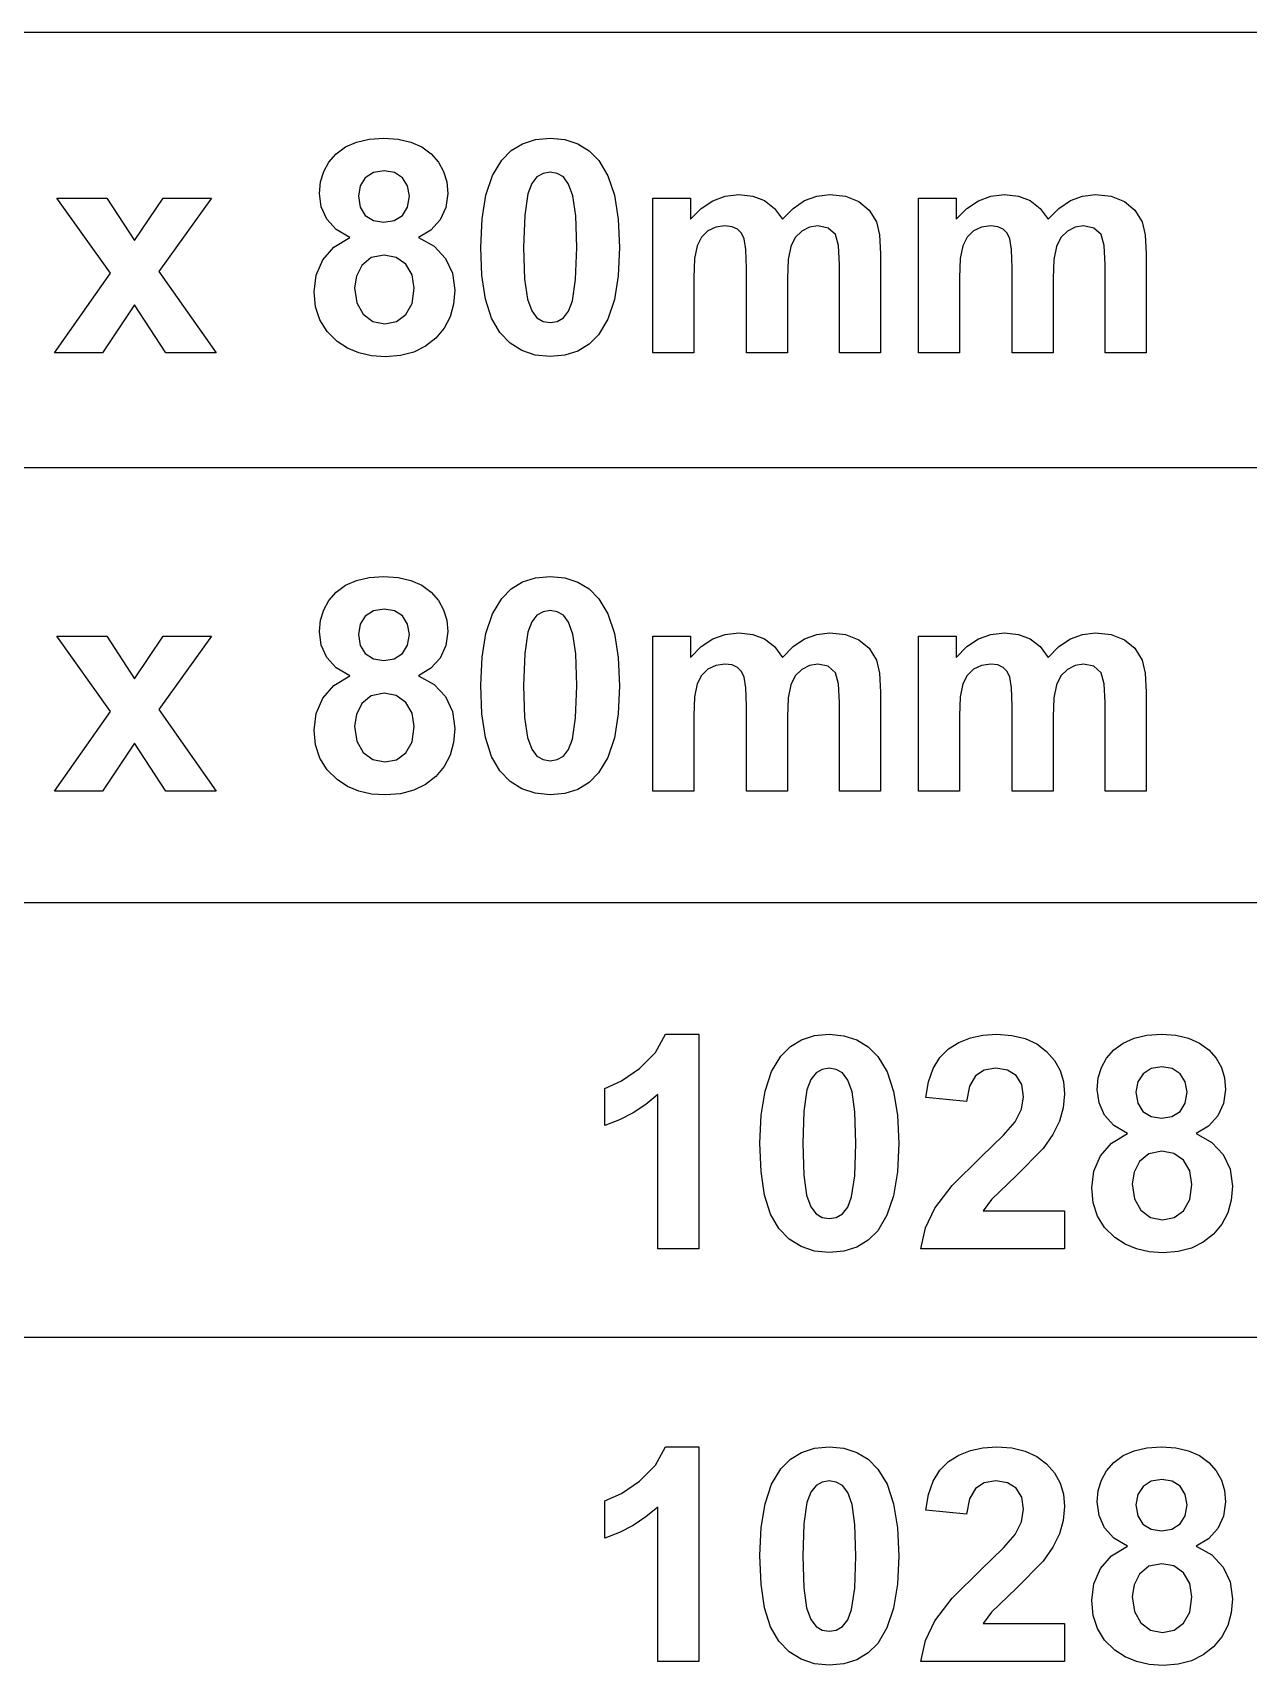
# Model space of a CAD drawing. Header units: metres. Extents: x 298 to 6408, y -126 to 1371.
# Drawn here: x 5000.3 to 5223.9, y 749 to 1049.3 of the extents above; entities that cross this region are included whole.
import ezdxf

# ---------------------------------------------------------------- set-up
doc = ezdxf.new("R2010")
doc.units = ezdxf.units.M

msp = doc.modelspace()

# ---------------------------------------------------------------- linework, layer by layer
at = {"layer": '1028mm x 80mm'}
for p, q in [((5114.87, 861.67), (5116.7, 865.04)), ((5116.7, 865.04), (5122.82, 865.04)), ((5122.82, 865.04), (5122.82, 825.55)), ((5144.13, 864.79), (5146.83, 865.04)), ((5146.83, 865.04), (5149.53, 864.78)), ((5175.08, 864.87), (5177.63, 865.04)), ((5177.63, 865.04), (5180.38, 864.84)), ((5205.22, 864.86), (5207.89, 865.04)), ((5207.89, 865.04), (5210.53, 864.86)), ((5137.92, 861.02), (5139.68, 862.78)), ((5139.68, 862.78), (5141.74, 864.03)), ((5141.74, 864.03), (5144.13, 864.79)), ((5149.53, 864.78), (5151.92, 864.02)), ((5151.92, 864.02), (5154, 862.75)), ((5154, 862.75), (5155.76, 860.96)), ((5167.18, 860.76), (5168.77, 862.33)), ((5168.77, 862.33), (5170.65, 863.52)), ((5170.65, 863.52), (5172.76, 864.36)), ((5172.76, 864.36), (5175.08, 864.87)), ((5180.38, 864.84), (5182.82, 864.25)), ((5182.82, 864.25), (5184.96, 863.27)), ((5184.96, 863.27), (5186.77, 861.9)), ((5186.77, 861.9), (5188.23, 860.24)), ((5197.81, 860.64), (5199.16, 862.17)), ((5199.16, 862.17), (5200.85, 863.42)), ((5200.85, 863.42), (5202.87, 864.32)), ((5202.87, 864.32), (5205.22, 864.86)), ((5210.53, 864.86), (5212.87, 864.32)), ((5212.87, 864.32), (5214.89, 863.42)), ((5214.89, 863.42), (5216.59, 862.17)), ((5216.59, 862.17), (5217.95, 860.64)), ((5111.95, 858.75), (5114.87, 861.67)), ((5136.23, 858.19), (5137.92, 861.02)), ((5155.76, 860.96), (5157.44, 858.15)), ((5165.95, 858.74), (5167.18, 860.76)), ((5188.23, 860.24), (5189.27, 858.38)), ((5196.28, 857), (5196.85, 858.92)), ((5196.85, 858.92), (5197.81, 860.64)), ((5207.97, 859.06), (5206.02, 858.74)), ((5209.86, 858.74), (5207.97, 859.06)), ((5217.95, 860.64), (5218.92, 858.92)), ((5218.92, 858.92), (5219.5, 857)), ((5105.54, 855.09), (5108.62, 856.48)), ((5108.62, 856.48), (5111.95, 858.75)), ((5135.02, 854.58), (5136.23, 858.19)), ((5143.43, 856.7), (5142.72, 854.79)), ((5144.39, 857.92), (5143.43, 856.7)), ((5145.53, 858.57), (5144.39, 857.92)), ((5146.83, 858.79), (5145.53, 858.57)), ((5148.12, 858.57), (5146.83, 858.79)), ((5149.26, 857.92), (5148.12, 858.57)), ((5150.23, 856.62), (5149.26, 857.92)), ((5151.01, 854.46), (5150.23, 856.62)), ((5157.44, 858.15), (5158.64, 854.54)), ((5164.56, 853.4), (5165.08, 856.29)), ((5165.08, 856.29), (5165.95, 858.74)), ((5173.68, 857.37), (5172.58, 855.48)), ((5175.32, 858.43), (5173.68, 857.37)), ((5177.44, 858.79), (5175.32, 858.43)), ((5179.57, 858.45), (5177.44, 858.79)), ((5181.18, 857.43), (5179.57, 858.45)), ((5182.2, 855.79), (5181.18, 857.43)), ((5189.27, 858.38), (5189.89, 856.33)), ((5189.89, 856.33), (5190.1, 854.09)), ((5196.08, 854.9), (5196.28, 857)), ((5203.54, 856.27), (5203.22, 854.36)), ((5204.51, 857.77), (5203.54, 856.27)), ((5206.02, 858.74), (5204.51, 857.77)), ((5211.34, 857.78), (5209.86, 858.74)), ((5212.29, 856.3), (5211.34, 857.78)), ((5212.61, 854.39), (5212.29, 856.3)), ((5219.5, 857), (5219.69, 854.9)), ((5105.54, 848.25), (5105.54, 855.09)), ((5115.28, 853.96), (5113.12, 852.15)), ((5115.28, 825.55), (5115.28, 853.96)), ((5134.3, 850.19), (5135.02, 854.58)), ((5142.72, 854.79), (5142.14, 850.87)), ((5151.54, 850.78), (5151.01, 854.46)), ((5158.64, 854.54), (5159.36, 850.14)), ((5172.07, 852.65), (5164.56, 853.4)), ((5172.58, 855.48), (5172.07, 852.65)), ((5182.15, 851.26), (5182.54, 853.56)), ((5182.54, 853.56), (5182.2, 855.79)), ((5190.1, 854.09), (5189.86, 851.5)), ((5196.42, 852.43), (5196.08, 854.9)), ((5203.22, 854.36), (5203.54, 852.36)), ((5212.29, 852.38), (5212.61, 854.39)), ((5219.69, 854.9), (5219.34, 852.31)), ((5110.78, 850.6), (5108.25, 849.3)), ((5113.12, 852.15), (5110.78, 850.6)), ((5134.06, 845.03), (5134.3, 850.19)), ((5142.14, 850.87), (5141.95, 844.95)), ((5151.71, 844.95), (5151.54, 850.78)), ((5159.36, 850.14), (5159.6, 844.95)), ((5180.98, 848.94), (5182.15, 851.26)), ((5189.86, 851.5), (5189.15, 849.04)), ((5197.41, 850.16), (5196.42, 852.43)), ((5199.14, 848.24), (5197.41, 850.16)), ((5203.54, 852.36), (5204.49, 850.85)), ((5204.49, 850.85), (5205.98, 849.9)), ((5205.98, 849.9), (5207.89, 849.59)), ((5207.89, 849.59), (5209.82, 849.91)), ((5209.82, 849.91), (5211.32, 850.86)), ((5211.32, 850.86), (5212.29, 852.38)), ((5218.27, 850.03), (5216.56, 848.15)), ((5219.34, 852.31), (5218.27, 850.03)), ((5108.25, 849.3), (5105.54, 848.25)), ((5178.84, 846.49), (5180.98, 848.94)), ((5189.15, 849.04), (5187.92, 846.58)), ((5201.66, 846.77), (5199.14, 848.24)), ((5216.56, 848.15), (5214.27, 846.77)), ((5134.28, 839.8), (5134.06, 845.03)), ((5141.95, 844.95), (5142.12, 839.11)), ((5151.52, 839.03), (5151.71, 844.95)), ((5159.6, 844.95), (5159.36, 839.76)), ((5174.73, 842.5), (5178.84, 846.49)), ((5186.13, 844.01), (5181.19, 838.99)), ((5187.92, 846.58), (5186.13, 844.01)), ((5196.67, 842.65), (5198.71, 845.02)), ((5198.71, 845.02), (5201.66, 846.77)), ((5214.27, 846.77), (5217.15, 845.15)), ((5217.15, 845.15), (5219.25, 842.93)), ((5169.44, 837.21), (5174.73, 842.5)), ((5195.49, 839.85), (5196.67, 842.65)), ((5203.88, 841.65), (5202.86, 839.66)), ((5205.58, 843.07), (5203.88, 841.65)), ((5208, 843.55), (5205.58, 843.07)), ((5210.17, 843.13), (5208, 843.55)), ((5211.94, 841.87), (5210.17, 843.13)), ((5213.11, 839.93), (5211.94, 841.87)), ((5219.25, 842.93), (5220.53, 840.22)), ((5134.94, 835.43), (5134.28, 839.8)), ((5142.12, 839.11), (5142.64, 835.44)), ((5150.93, 835.13), (5151.52, 839.03)), ((5159.36, 839.76), (5158.63, 835.35)), ((5181.19, 838.99), (5176.67, 834.64)), ((5195.09, 836.79), (5195.49, 839.85)), ((5202.86, 839.66), (5202.52, 837.51)), ((5213.49, 837.43), (5213.11, 839.93)), ((5220.53, 840.22), (5220.95, 837.11)), ((5136.04, 831.93), (5134.94, 835.43)), ((5142.64, 835.44), (5143.43, 833.28)), ((5150.22, 833.22), (5150.93, 835.13)), ((5158.63, 835.35), (5157.43, 831.74)), ((5166.25, 833.07), (5169.44, 837.21)), ((5195.35, 834.05), (5195.09, 836.79)), ((5202.52, 837.51), (5202.92, 834.74)), ((5213.11, 834.64), (5213.49, 837.43)), ((5220.95, 837.11), (5220.74, 834.52)), ((5137.57, 829.29), (5136.04, 831.93)), ((5143.43, 833.28), (5144.4, 831.99)), ((5144.4, 831.99), (5145.54, 831.34)), ((5148.12, 831.35), (5149.27, 832)), ((5149.27, 832), (5150.22, 833.22)), ((5164.53, 829.42), (5166.25, 833.07)), ((5176.67, 834.64), (5175.13, 832.55)), ((5175.13, 832.55), (5190.1, 832.55)), ((5190.1, 832.55), (5190.1, 825.55)), ((5196.14, 831.61), (5195.35, 834.05)), ((5202.92, 834.74), (5204.12, 832.66)), ((5204.12, 832.66), (5205.91, 831.35)), ((5210.24, 831.33), (5211.97, 832.59)), ((5211.97, 832.59), (5213.11, 834.64)), ((5220.08, 832.18), (5219, 830.09)), ((5220.74, 834.52), (5220.08, 832.18)), ((5139.47, 827.36), (5137.57, 829.29)), ((5145.54, 831.34), (5146.83, 831.13)), ((5146.83, 831.13), (5148.12, 831.35)), ((5155.73, 828.9), (5153.98, 827.14)), ((5157.43, 831.74), (5155.73, 828.9)), ((5163.68, 825.55), (5164.53, 829.42)), ((5197.46, 829.49), (5196.14, 831.61)), ((5199.3, 827.67), (5197.46, 829.49)), ((5205.91, 831.35), (5208.1, 830.91)), ((5208.1, 830.91), (5210.24, 831.33)), ((5219, 830.09), (5217.48, 828.26)), ((5141.64, 825.98), (5139.47, 827.36)), ((5144.1, 825.15), (5141.64, 825.98)), ((5151.91, 825.88), (5149.53, 825.13)), ((5153.98, 827.14), (5151.91, 825.88)), ((5201.2, 826.44), (5199.3, 827.67)), ((5203.32, 825.56), (5201.2, 826.44)), ((5215.6, 826.77), (5213.43, 825.7)), ((5217.48, 828.26), (5215.6, 826.77)), ((5122.82, 825.55), (5115.28, 825.55)), ((5146.83, 824.88), (5144.1, 825.15)), ((5149.53, 825.13), (5146.83, 824.88)), ((5190.1, 825.55), (5163.68, 825.55)), ((5205.67, 825.03), (5203.32, 825.56)), ((5208.24, 824.85), (5205.67, 825.03)), ((5210.98, 825.06), (5208.24, 824.85)), ((5213.43, 825.7), (5210.98, 825.06)), ((5114.87, 785.78), (5116.7, 789.15)), ((5116.7, 789.15), (5122.82, 789.15)), ((5122.82, 789.15), (5122.82, 749.66)), ((5137.92, 785.13), (5139.68, 786.89)), ((5139.68, 786.89), (5141.74, 788.14)), ((5141.74, 788.14), (5144.13, 788.9)), ((5144.13, 788.9), (5146.83, 789.15)), ((5146.83, 789.15), (5149.53, 788.89)), ((5149.53, 788.89), (5151.92, 788.13)), ((5151.92, 788.13), (5154, 786.86)), ((5154, 786.86), (5155.76, 785.07)), ((5168.77, 786.44), (5170.65, 787.63)), ((5170.65, 787.63), (5172.76, 788.47)), ((5172.76, 788.47), (5175.08, 788.98)), ((5175.08, 788.98), (5177.63, 789.15)), ((5177.63, 789.15), (5180.38, 788.95)), ((5180.38, 788.95), (5182.82, 788.36)), ((5182.82, 788.36), (5184.96, 787.38)), ((5184.96, 787.38), (5186.77, 786.01)), ((5199.16, 786.28), (5200.85, 787.53)), ((5200.85, 787.53), (5202.87, 788.43)), ((5202.87, 788.43), (5205.22, 788.97)), ((5205.22, 788.97), (5207.89, 789.15)), ((5207.89, 789.15), (5210.53, 788.97)), ((5210.53, 788.97), (5212.87, 788.43)), ((5212.87, 788.43), (5214.89, 787.53)), ((5214.89, 787.53), (5216.59, 786.28)), ((5111.95, 782.86), (5114.87, 785.78)), ((5136.23, 782.3), (5137.92, 785.13)), ((5155.76, 785.07), (5157.44, 782.26)), ((5165.95, 782.85), (5167.18, 784.87)), ((5167.18, 784.87), (5168.77, 786.44)), ((5186.77, 786.01), (5188.23, 784.35)), ((5188.23, 784.35), (5189.27, 782.49)), ((5196.85, 783.03), (5197.81, 784.75)), ((5197.81, 784.75), (5199.16, 786.28)), ((5216.59, 786.28), (5217.95, 784.75)), ((5217.95, 784.75), (5218.92, 783.03)), ((5108.62, 780.59), (5111.95, 782.86)), ((5135.02, 778.69), (5136.23, 782.3)), ((5143.43, 780.81), (5142.72, 778.9)), ((5144.39, 782.03), (5143.43, 780.81)), ((5145.53, 782.68), (5144.39, 782.03)), ((5146.83, 782.9), (5145.53, 782.68)), ((5148.12, 782.68), (5146.83, 782.9)), ((5149.26, 782.03), (5148.12, 782.68)), ((5150.23, 780.73), (5149.26, 782.03)), ((5157.44, 782.26), (5158.64, 778.65)), ((5165.08, 780.4), (5165.95, 782.85)), ((5173.68, 781.48), (5172.58, 779.59)), ((5175.32, 782.54), (5173.68, 781.48)), ((5177.44, 782.9), (5175.32, 782.54)), ((5179.57, 782.56), (5177.44, 782.9)), ((5181.18, 781.54), (5179.57, 782.56)), ((5182.2, 779.9), (5181.18, 781.54)), ((5189.27, 782.49), (5189.89, 780.44)), ((5196.08, 779.01), (5196.28, 781.11)), ((5196.28, 781.11), (5196.85, 783.03)), ((5204.51, 781.88), (5203.54, 780.38)), ((5206.02, 782.85), (5204.51, 781.88)), ((5207.97, 783.17), (5206.02, 782.85)), ((5209.86, 782.85), (5207.97, 783.17)), ((5211.34, 781.89), (5209.86, 782.85)), ((5212.29, 780.41), (5211.34, 781.89)), ((5218.92, 783.03), (5219.5, 781.11)), ((5219.5, 781.11), (5219.69, 779.01)), ((5105.54, 779.2), (5108.62, 780.59)), ((5105.54, 772.36), (5105.54, 779.2)), ((5115.28, 778.07), (5113.12, 776.26)), ((5115.28, 749.66), (5115.28, 778.07)), ((5134.3, 774.3), (5135.02, 778.69)), ((5142.72, 778.9), (5142.14, 774.98)), ((5151.01, 778.57), (5150.23, 780.73)), ((5151.54, 774.89), (5151.01, 778.57)), ((5158.64, 778.65), (5159.36, 774.25)), ((5164.56, 777.51), (5165.08, 780.4)), ((5172.58, 779.59), (5172.07, 776.76)), ((5182.54, 777.67), (5182.2, 779.9)), ((5190.1, 778.2), (5189.86, 775.61)), ((5189.89, 780.44), (5190.1, 778.2)), ((5196.42, 776.54), (5196.08, 779.01)), ((5203.54, 780.38), (5203.22, 778.47)), ((5203.22, 778.47), (5203.54, 776.47)), ((5212.61, 778.5), (5212.29, 780.41)), ((5212.29, 776.49), (5212.61, 778.5)), ((5219.69, 779.01), (5219.34, 776.42)), ((5113.12, 776.26), (5110.78, 774.71)), ((5142.14, 774.98), (5141.95, 769.06)), ((5151.71, 769.06), (5151.54, 774.89)), ((5172.07, 776.76), (5164.56, 777.51)), ((5180.98, 773.05), (5182.15, 775.37)), ((5182.15, 775.37), (5182.54, 777.67)), ((5189.86, 775.61), (5189.15, 773.15)), ((5197.41, 774.27), (5196.42, 776.54)), ((5203.54, 776.47), (5204.49, 774.96)), ((5204.49, 774.96), (5205.98, 774.01)), ((5209.82, 774.02), (5211.32, 774.97)), ((5211.32, 774.97), (5212.29, 776.49)), ((5219.34, 776.42), (5218.27, 774.14)), ((5108.25, 773.41), (5105.54, 772.36)), ((5110.78, 774.71), (5108.25, 773.41)), ((5134.06, 769.14), (5134.3, 774.3)), ((5159.36, 774.25), (5159.6, 769.06)), ((5178.84, 770.6), (5180.98, 773.05)), ((5189.15, 773.15), (5187.92, 770.69)), ((5199.14, 772.35), (5197.41, 774.27)), ((5201.66, 770.88), (5199.14, 772.35)), ((5205.98, 774.01), (5207.89, 773.7)), ((5207.89, 773.7), (5209.82, 774.02)), ((5216.56, 772.26), (5214.27, 770.88)), ((5218.27, 774.14), (5216.56, 772.26)), ((5134.28, 763.91), (5134.06, 769.14)), ((5141.95, 769.06), (5142.12, 763.22)), ((5151.52, 763.14), (5151.71, 769.06)), ((5159.6, 769.06), (5159.36, 763.87)), ((5174.73, 766.61), (5178.84, 770.6)), ((5187.92, 770.69), (5186.13, 768.12)), ((5196.67, 766.76), (5198.71, 769.13)), ((5198.71, 769.13), (5201.66, 770.88)), ((5214.27, 770.88), (5217.15, 769.26)), ((5217.15, 769.26), (5219.25, 767.04)), ((5169.44, 761.32), (5174.73, 766.61)), ((5186.13, 768.12), (5181.19, 763.1)), ((5195.49, 763.96), (5196.67, 766.76)), ((5205.58, 767.18), (5203.88, 765.76)), ((5208, 767.66), (5205.58, 767.18)), ((5210.17, 767.24), (5208, 767.66)), ((5211.94, 765.98), (5210.17, 767.24)), ((5213.11, 764.04), (5211.94, 765.98)), ((5219.25, 767.04), (5220.53, 764.33)), ((5134.94, 759.54), (5134.28, 763.91)), ((5142.12, 763.22), (5142.64, 759.55)), ((5150.93, 759.24), (5151.52, 763.14)), ((5159.36, 763.87), (5158.63, 759.46)), ((5181.19, 763.1), (5176.67, 758.75)), ((5195.09, 760.9), (5195.49, 763.96)), ((5202.86, 763.77), (5202.52, 761.62)), ((5203.88, 765.76), (5202.86, 763.77)), ((5213.49, 761.54), (5213.11, 764.04)), ((5220.53, 764.33), (5220.95, 761.22)), ((5166.25, 757.18), (5169.44, 761.32)), ((5195.35, 758.16), (5195.09, 760.9)), ((5202.52, 761.62), (5202.92, 758.85)), ((5213.11, 758.75), (5213.49, 761.54)), ((5220.95, 761.22), (5220.74, 758.63)), ((5136.04, 756.04), (5134.94, 759.54)), ((5142.64, 759.55), (5143.43, 757.39)), ((5143.43, 757.39), (5144.4, 756.1)), ((5149.27, 756.11), (5150.22, 757.33)), ((5150.22, 757.33), (5150.93, 759.24)), ((5158.63, 759.46), (5157.43, 755.85)), ((5164.53, 753.53), (5166.25, 757.18)), ((5176.67, 758.75), (5175.13, 756.66)), ((5196.14, 755.72), (5195.35, 758.16)), ((5202.92, 758.85), (5204.12, 756.77)), ((5211.97, 756.7), (5213.11, 758.75)), ((5220.74, 758.63), (5220.08, 756.29)), ((5137.57, 753.4), (5136.04, 756.04)), ((5144.4, 756.1), (5145.54, 755.45)), ((5145.54, 755.45), (5146.83, 755.24)), ((5146.83, 755.24), (5148.12, 755.46)), ((5148.12, 755.46), (5149.27, 756.11)), ((5157.43, 755.85), (5155.73, 753.01)), ((5175.13, 756.66), (5190.1, 756.66)), ((5190.1, 756.66), (5190.1, 749.66)), ((5197.46, 753.6), (5196.14, 755.72)), ((5204.12, 756.77), (5205.91, 755.46)), ((5205.91, 755.46), (5208.1, 755.02)), ((5208.1, 755.02), (5210.24, 755.44)), ((5210.24, 755.44), (5211.97, 756.7)), ((5219, 754.2), (5217.48, 752.37)), ((5220.08, 756.29), (5219, 754.2)), ((5139.47, 751.47), (5137.57, 753.4)), ((5141.64, 750.09), (5139.47, 751.47)), ((5153.98, 751.25), (5151.91, 749.99)), ((5155.73, 753.01), (5153.98, 751.25)), ((5163.68, 749.66), (5164.53, 753.53)), ((5199.3, 751.78), (5197.46, 753.6)), ((5201.2, 750.55), (5199.3, 751.78)), ((5215.6, 750.88), (5213.43, 749.81)), ((5217.48, 752.37), (5215.6, 750.88)), ((5122.82, 749.66), (5115.28, 749.66)), ((5144.1, 749.26), (5141.64, 750.09)), ((5146.83, 748.99), (5144.1, 749.26)), ((5149.53, 749.24), (5146.83, 748.99)), ((5151.91, 749.99), (5149.53, 749.24)), ((5190.1, 749.66), (5163.68, 749.66)), ((5203.32, 749.67), (5201.2, 750.55)), ((5205.67, 749.14), (5203.32, 749.67)), ((5208.24, 748.96), (5205.67, 749.14)), ((5210.98, 749.17), (5208.24, 748.96)), ((5213.43, 749.81), (5210.98, 749.17))]:
    msp.add_line(p, q, dxfattribs=at)
at = {"layer": '1418mm x 80mm#1'}
for p, q in [((5056.16, 1026.98), (5057.86, 1028.24)), ((5057.86, 1028.24), (5059.88, 1029.13)), ((5059.88, 1029.13), (5062.23, 1029.67)), ((5062.23, 1029.67), (5064.89, 1029.85)), ((5064.89, 1029.85), (5067.54, 1029.67)), ((5067.54, 1029.67), (5069.87, 1029.13)), ((5069.87, 1029.13), (5071.89, 1028.24)), ((5071.89, 1028.24), (5073.6, 1026.98)), ((5086.6, 1025.83), (5088.35, 1027.59)), ((5088.35, 1027.59), (5090.42, 1028.85)), ((5090.42, 1028.85), (5092.81, 1029.6)), ((5092.81, 1029.6), (5095.5, 1029.85)), ((5095.5, 1029.85), (5098.21, 1029.6)), ((5098.21, 1029.6), (5100.6, 1028.83)), ((5100.6, 1028.83), (5102.67, 1027.56)), ((5102.67, 1027.56), (5104.44, 1025.77)), ((5053.86, 1023.73), (5054.82, 1025.45)), ((5054.82, 1025.45), (5056.16, 1026.98)), ((5073.6, 1026.98), (5074.96, 1025.45)), ((5074.96, 1025.45), (5075.92, 1023.73)), ((5084.91, 1023), (5086.6, 1025.83)), ((5104.44, 1025.77), (5106.12, 1022.96)), ((5053.09, 1019.71), (5053.28, 1021.82)), ((5053.28, 1021.82), (5053.86, 1023.73)), ((5060.55, 1021.09), (5060.23, 1019.17)), ((5061.51, 1022.58), (5060.55, 1021.09)), ((5063.02, 1023.55), (5061.51, 1022.58)), ((5064.97, 1023.87), (5063.02, 1023.55)), ((5066.86, 1023.55), (5064.97, 1023.87)), ((5068.34, 1022.59), (5066.86, 1023.55)), ((5069.3, 1021.11), (5068.34, 1022.59)), ((5069.62, 1019.2), (5069.3, 1021.11)), ((5075.92, 1023.73), (5076.5, 1021.82)), ((5076.5, 1021.82), (5076.7, 1019.71)), ((5083.7, 1019.39), (5084.91, 1023)), ((5092.11, 1021.51), (5091.4, 1019.6)), ((5093.06, 1022.73), (5092.11, 1021.51)), ((5094.21, 1023.38), (5093.06, 1022.73)), ((5095.5, 1023.6), (5094.21, 1023.38)), ((5096.8, 1023.38), (5095.5, 1023.6)), ((5097.93, 1022.73), (5096.8, 1023.38)), ((5098.9, 1021.43), (5097.93, 1022.73)), ((5099.69, 1019.27), (5098.9, 1021.43)), ((5106.12, 1022.96), (5107.32, 1019.36)), ((5014.65, 1005.04), (5004.8, 1018.85)), ((5004.8, 1018.85), (5014, 1018.85)), ((5014, 1018.85), (5019.05, 1011.02)), ((5019.05, 1011.02), (5024.36, 1018.85)), ((5033.21, 1018.85), (5023.55, 1005.36)), ((5024.36, 1018.85), (5033.21, 1018.85)), ((5053.42, 1017.24), (5053.09, 1019.71)), ((5060.23, 1019.17), (5060.54, 1017.17)), ((5069.29, 1017.19), (5069.62, 1019.2)), ((5076.7, 1019.71), (5076.34, 1017.13)), ((5082.98, 1015), (5083.7, 1019.39)), ((5091.4, 1019.6), (5090.82, 1015.68)), ((5100.21, 1015.6), (5099.69, 1019.27)), ((5107.32, 1019.36), (5108.03, 1014.95)), ((5114.36, 1018.85), (5121.31, 1018.85)), ((5114.36, 990.36), (5114.36, 1018.85)), ((5121.31, 1018.85), (5121.31, 1014.96)), ((5123.27, 1016.95), (5125.4, 1018.36)), ((5125.4, 1018.36), (5127.71, 1019.21)), ((5127.71, 1019.21), (5130.19, 1019.5)), ((5130.19, 1019.5), (5132.75, 1019.21)), ((5132.75, 1019.21), (5134.94, 1018.37)), ((5134.94, 1018.37), (5136.77, 1016.95)), ((5140.19, 1016.95), (5142.29, 1018.37)), ((5142.29, 1018.37), (5144.54, 1019.21)), ((5144.54, 1019.21), (5146.93, 1019.5)), ((5146.93, 1019.5), (5149.83, 1019.18)), ((5149.83, 1019.18), (5152.25, 1018.22)), ((5152.25, 1018.22), (5154.14, 1016.65)), ((5163.22, 1018.85), (5170.17, 1018.85)), ((5163.22, 990.36), (5163.22, 1018.85)), ((5170.17, 1018.85), (5170.17, 1014.96)), ((5172.12, 1016.95), (5174.25, 1018.36)), ((5174.25, 1018.36), (5176.56, 1019.21)), ((5176.56, 1019.21), (5179.05, 1019.5)), ((5179.05, 1019.5), (5181.6, 1019.21)), ((5181.6, 1019.21), (5183.79, 1018.37)), ((5183.79, 1018.37), (5185.63, 1016.95)), ((5189.05, 1016.95), (5191.15, 1018.37)), ((5191.15, 1018.37), (5193.39, 1019.21)), ((5193.39, 1019.21), (5195.79, 1019.5)), ((5195.79, 1019.5), (5198.68, 1019.18)), ((5198.68, 1019.18), (5201.1, 1018.22)), ((5201.1, 1018.22), (5203, 1016.65)), ((5054.42, 1014.98), (5053.42, 1017.24)), ((5060.54, 1017.17), (5061.5, 1015.66)), ((5061.5, 1015.66), (5062.99, 1014.71)), ((5066.83, 1014.72), (5068.33, 1015.67)), ((5068.33, 1015.67), (5069.29, 1017.19)), ((5076.34, 1017.13), (5075.28, 1014.84)), ((5090.82, 1015.68), (5090.62, 1009.76)), ((5100.39, 1009.76), (5100.21, 1015.6)), ((5121.31, 1014.96), (5123.27, 1016.95)), ((5136.77, 1016.95), (5138.24, 1014.96)), ((5138.24, 1014.96), (5140.19, 1016.95)), ((5154.14, 1016.65), (5155.49, 1014.48)), ((5170.17, 1014.96), (5172.12, 1016.95)), ((5185.63, 1016.95), (5187.09, 1014.96)), ((5187.09, 1014.96), (5189.05, 1016.95)), ((5203, 1016.65), (5204.34, 1014.48)), ((5056.15, 1013.05), (5054.42, 1014.98)), ((5058.67, 1011.58), (5056.15, 1013.05)), ((5062.99, 1014.71), (5064.89, 1014.4)), ((5064.89, 1014.4), (5066.83, 1014.72)), ((5073.57, 1012.96), (5071.28, 1011.58)), ((5075.28, 1014.84), (5073.57, 1012.96)), ((5082.73, 1009.84), (5082.98, 1015)), ((5108.03, 1014.95), (5108.27, 1009.76)), ((5124.51, 1012.79), (5123.31, 1011.64)), ((5125.99, 1013.49), (5124.51, 1012.79)), ((5127.64, 1013.73), (5125.99, 1013.49)), ((5128.94, 1013.58), (5127.64, 1013.73)), ((5129.94, 1013.14), (5128.94, 1013.58)), ((5130.67, 1012.39), (5129.94, 1013.14)), ((5131.19, 1011.34), (5130.67, 1012.39)), ((5141.76, 1012.76), (5140.55, 1011.57)), ((5143.2, 1013.49), (5141.76, 1012.76)), ((5144.73, 1013.73), (5143.2, 1013.49)), ((5146.62, 1013.33), (5144.73, 1013.73)), ((5147.95, 1012.12), (5146.62, 1013.33)), ((5148.54, 1010.13), (5147.95, 1012.12)), ((5155.49, 1014.48), (5156.07, 1012.09)), ((5156.07, 1012.09), (5156.27, 1008.58)), ((5173.36, 1012.79), (5172.16, 1011.64)), ((5174.84, 1013.49), (5173.36, 1012.79)), ((5176.5, 1013.73), (5174.84, 1013.49)), ((5177.8, 1013.58), (5176.5, 1013.73)), ((5178.79, 1013.14), (5177.8, 1013.58)), ((5179.53, 1012.39), (5178.79, 1013.14)), ((5180.04, 1011.34), (5179.53, 1012.39)), ((5190.61, 1012.76), (5189.41, 1011.57)), ((5192.05, 1013.49), (5190.61, 1012.76)), ((5193.59, 1013.73), (5192.05, 1013.49)), ((5195.48, 1013.33), (5193.59, 1013.73)), ((5196.81, 1012.12), (5195.48, 1013.33)), ((5197.39, 1010.13), (5196.81, 1012.12)), ((5204.34, 1014.48), (5204.93, 1012.09)), ((5204.93, 1012.09), (5205.12, 1008.58)), ((5053.68, 1007.46), (5055.72, 1009.83)), ((5055.72, 1009.83), (5058.67, 1011.58)), ((5071.28, 1011.58), (5074.16, 1009.97)), ((5074.16, 1009.97), (5076.26, 1007.75)), ((5082.95, 1004.61), (5082.73, 1009.84)), ((5090.62, 1009.76), (5090.8, 1003.92)), ((5100.19, 1003.84), (5100.39, 1009.76)), ((5108.27, 1009.76), (5108.03, 1004.57)), ((5122.51, 1010.08), (5122.05, 1007.73)), ((5123.31, 1011.64), (5122.51, 1010.08)), ((5131.49, 1009.4), (5131.19, 1011.34)), ((5131.59, 1005.98), (5131.49, 1009.4)), ((5139.74, 1009.93), (5139.28, 1007.53)), ((5140.55, 1011.57), (5139.74, 1009.93)), ((5148.73, 1006.65), (5148.54, 1010.13)), ((5171.36, 1010.08), (5170.91, 1007.73)), ((5172.16, 1011.64), (5171.36, 1010.08)), ((5180.34, 1009.4), (5180.04, 1011.34)), ((5180.44, 1005.98), (5180.34, 1009.4)), ((5188.6, 1009.93), (5188.13, 1007.53)), ((5189.41, 1011.57), (5188.6, 1009.93)), ((5197.58, 1006.65), (5197.39, 1010.13)), ((5052.49, 1004.66), (5053.68, 1007.46)), ((5060.88, 1006.46), (5059.87, 1004.47)), ((5062.59, 1007.89), (5060.88, 1006.46)), ((5065, 1008.36), (5062.59, 1007.89)), ((5067.18, 1007.94), (5065, 1008.36)), ((5068.95, 1006.69), (5067.18, 1007.94)), ((5070.11, 1004.74), (5068.95, 1006.69)), ((5076.26, 1007.75), (5077.53, 1005.03)), ((5122.05, 1007.73), (5121.9, 1004.2)), ((5139.28, 1007.53), (5139.13, 1004.04)), ((5148.73, 990.36), (5148.73, 1006.65)), ((5156.27, 1008.58), (5156.27, 990.36)), ((5170.91, 1007.73), (5170.76, 1004.2)), ((5188.13, 1007.53), (5187.98, 1004.04)), ((5197.58, 990.36), (5197.58, 1006.65)), ((5205.12, 1008.58), (5205.12, 990.36)), ((5004.37, 990.36), (5014.65, 1005.04)), ((5023.55, 1005.36), (5034.1, 990.36)), ((5052.1, 1001.6), (5052.49, 1004.66)), ((5059.87, 1004.47), (5059.53, 1002.33)), ((5070.5, 1002.25), (5070.11, 1004.74)), ((5077.53, 1005.03), (5077.96, 1001.92)), ((5083.61, 1000.24), (5082.95, 1004.61)), ((5090.8, 1003.92), (5091.32, 1000.25)), ((5099.61, 999.94), (5100.19, 1003.84)), ((5108.03, 1004.57), (5107.31, 1000.17)), ((5121.9, 1004.2), (5121.9, 990.36)), ((5131.59, 990.36), (5131.59, 1005.98)), ((5139.13, 1004.04), (5139.13, 990.36)), ((5170.76, 1004.2), (5170.76, 990.36)), ((5180.44, 990.36), (5180.44, 1005.98)), ((5187.98, 1004.04), (5187.98, 990.36)), ((5052.36, 998.86), (5052.1, 1001.6)), ((5059.53, 1002.33), (5059.93, 999.56)), ((5070.12, 999.45), (5070.5, 1002.25)), ((5077.96, 1001.92), (5077.74, 999.33)), ((5084.71, 996.74), (5083.61, 1000.24)), ((5091.32, 1000.25), (5092.11, 998.09)), ((5107.31, 1000.17), (5106.1, 996.55)), ((5019.05, 999.19), (5013.2, 990.36)), ((5024.84, 990.36), (5019.05, 999.19)), ((5053.15, 996.42), (5052.36, 998.86)), ((5059.93, 999.56), (5061.13, 997.47)), ((5061.13, 997.47), (5062.92, 996.16)), ((5067.24, 996.15), (5068.97, 997.4)), ((5068.97, 997.4), (5070.12, 999.45)), ((5077.74, 999.33), (5077.09, 996.99)), ((5092.11, 998.09), (5093.08, 996.8)), ((5097.95, 996.81), (5098.9, 998.03)), ((5098.9, 998.03), (5099.61, 999.94)), ((5054.47, 994.3), (5053.15, 996.42)), ((5056.31, 992.48), (5054.47, 994.3)), ((5062.92, 996.16), (5065.11, 995.73)), ((5065.11, 995.73), (5067.24, 996.15)), ((5076.01, 994.9), (5074.49, 993.07)), ((5077.09, 996.99), (5076.01, 994.9)), ((5086.25, 994.1), (5084.71, 996.74)), ((5088.15, 992.17), (5086.25, 994.1)), ((5093.08, 996.8), (5094.21, 996.16)), ((5094.21, 996.16), (5095.5, 995.94)), ((5095.5, 995.94), (5096.8, 996.16)), ((5096.8, 996.16), (5097.95, 996.81)), ((5106.1, 996.55), (5104.41, 993.71)), ((5058.21, 991.25), (5056.31, 992.48)), ((5060.33, 990.37), (5058.21, 991.25)), ((5072.6, 991.58), (5070.44, 990.52)), ((5074.49, 993.07), (5072.6, 991.58)), ((5090.32, 990.79), (5088.15, 992.17)), ((5102.66, 991.95), (5100.59, 990.7)), ((5104.41, 993.71), (5102.66, 991.95)), ((5013.2, 990.36), (5004.37, 990.36)), ((5034.1, 990.36), (5024.84, 990.36)), ((5062.67, 989.84), (5060.33, 990.37)), ((5065.24, 989.66), (5062.67, 989.84)), ((5067.98, 989.88), (5065.24, 989.66)), ((5070.44, 990.52), (5067.98, 989.88)), ((5092.77, 989.97), (5090.32, 990.79)), ((5095.5, 989.69), (5092.77, 989.97)), ((5098.2, 989.94), (5095.5, 989.69)), ((5100.59, 990.7), (5098.2, 989.94)), ((5121.9, 990.36), (5114.36, 990.36)), ((5139.13, 990.36), (5131.59, 990.36)), ((5156.27, 990.36), (5148.73, 990.36)), ((5170.76, 990.36), (5163.22, 990.36)), ((5187.98, 990.36), (5180.44, 990.36)), ((5205.12, 990.36), (5197.58, 990.36)), ((5059.88, 948.52), (5062.23, 949.06)), ((5062.23, 949.06), (5064.89, 949.24)), ((5064.89, 949.24), (5067.54, 949.06)), ((5067.54, 949.06), (5069.87, 948.52)), ((5090.42, 948.24), (5092.81, 948.99)), ((5092.81, 948.99), (5095.5, 949.24)), ((5095.5, 949.24), (5098.21, 948.99)), ((5098.21, 948.99), (5100.6, 948.22)), ((5054.82, 944.84), (5056.16, 946.37)), ((5056.16, 946.37), (5057.86, 947.63)), ((5057.86, 947.63), (5059.88, 948.52)), ((5069.87, 948.52), (5071.89, 947.63)), ((5071.89, 947.63), (5073.6, 946.37)), ((5073.6, 946.37), (5074.96, 944.84)), ((5086.6, 945.22), (5088.35, 946.98)), ((5088.35, 946.98), (5090.42, 948.24)), ((5100.6, 948.22), (5102.67, 946.95)), ((5102.67, 946.95), (5104.44, 945.16)), ((5053.28, 941.21), (5053.86, 943.12)), ((5053.86, 943.12), (5054.82, 944.84)), ((5064.97, 943.26), (5063.02, 942.94)), ((5066.86, 942.94), (5064.97, 943.26)), ((5074.96, 944.84), (5075.92, 943.12)), ((5075.92, 943.12), (5076.5, 941.21)), ((5084.91, 942.39), (5086.6, 945.22)), ((5095.5, 942.99), (5094.21, 942.77)), ((5096.8, 942.77), (5095.5, 942.99)), ((5104.44, 945.16), (5106.12, 942.35)), ((5053.09, 939.1), (5053.28, 941.21)), ((5060.55, 940.48), (5060.23, 938.56)), ((5061.51, 941.97), (5060.55, 940.48)), ((5063.02, 942.94), (5061.51, 941.97)), ((5068.34, 941.98), (5066.86, 942.94)), ((5069.3, 940.5), (5068.34, 941.98)), ((5069.62, 938.59), (5069.3, 940.5)), ((5076.5, 941.21), (5076.7, 939.1)), ((5083.7, 938.78), (5084.91, 942.39)), ((5092.11, 940.9), (5091.4, 938.99)), ((5093.06, 942.12), (5092.11, 940.9)), ((5094.21, 942.77), (5093.06, 942.12)), ((5097.93, 942.12), (5096.8, 942.77)), ((5098.9, 940.82), (5097.93, 942.12)), ((5099.69, 938.66), (5098.9, 940.82)), ((5106.12, 942.35), (5107.32, 938.75)), ((5014.65, 924.43), (5004.8, 938.24)), ((5004.8, 938.24), (5014, 938.24)), ((5014, 938.24), (5019.05, 930.41)), ((5019.05, 930.41), (5024.36, 938.24)), ((5033.21, 938.24), (5023.55, 924.75)), ((5024.36, 938.24), (5033.21, 938.24)), ((5053.42, 936.63), (5053.09, 939.1)), ((5060.23, 938.56), (5060.54, 936.56)), ((5069.29, 936.58), (5069.62, 938.59)), ((5076.7, 939.1), (5076.34, 936.52)), ((5082.98, 934.39), (5083.7, 938.78)), ((5091.4, 938.99), (5090.82, 935.07)), ((5100.21, 934.99), (5099.69, 938.66)), ((5107.32, 938.75), (5108.03, 934.34)), ((5114.36, 938.24), (5121.31, 938.24)), ((5114.36, 909.75), (5114.36, 938.24)), ((5121.31, 938.24), (5121.31, 934.35)), ((5123.27, 936.34), (5125.4, 937.75)), ((5125.4, 937.75), (5127.71, 938.6)), ((5127.71, 938.6), (5130.19, 938.89)), ((5130.19, 938.89), (5132.75, 938.6)), ((5132.75, 938.6), (5134.94, 937.76)), ((5134.94, 937.76), (5136.77, 936.34)), ((5140.19, 936.34), (5142.29, 937.76)), ((5142.29, 937.76), (5144.54, 938.6)), ((5144.54, 938.6), (5146.93, 938.89)), ((5146.93, 938.89), (5149.83, 938.57)), ((5149.83, 938.57), (5152.25, 937.61)), ((5152.25, 937.61), (5154.14, 936.04)), ((5163.22, 938.24), (5170.17, 938.24)), ((5163.22, 909.75), (5163.22, 938.24)), ((5170.17, 938.24), (5170.17, 934.35)), ((5172.12, 936.34), (5174.25, 937.75)), ((5174.25, 937.75), (5176.56, 938.6)), ((5176.56, 938.6), (5179.05, 938.89)), ((5179.05, 938.89), (5181.6, 938.6)), ((5181.6, 938.6), (5183.79, 937.76)), ((5183.79, 937.76), (5185.63, 936.34)), ((5189.05, 936.34), (5191.15, 937.76)), ((5191.15, 937.76), (5193.39, 938.6)), ((5193.39, 938.6), (5195.79, 938.89)), ((5195.79, 938.89), (5198.68, 938.57)), ((5198.68, 938.57), (5201.1, 937.61)), ((5201.1, 937.61), (5203, 936.04)), ((5054.42, 934.37), (5053.42, 936.63)), ((5056.15, 932.44), (5054.42, 934.37)), ((5060.54, 936.56), (5061.5, 935.05)), ((5061.5, 935.05), (5062.99, 934.1)), ((5062.99, 934.1), (5064.89, 933.79)), ((5064.89, 933.79), (5066.83, 934.11)), ((5066.83, 934.11), (5068.33, 935.06)), ((5068.33, 935.06), (5069.29, 936.58)), ((5075.28, 934.23), (5073.57, 932.35)), ((5076.34, 936.52), (5075.28, 934.23)), ((5082.73, 929.23), (5082.98, 934.39)), ((5090.82, 935.07), (5090.62, 929.15)), ((5100.39, 929.15), (5100.21, 934.99)), ((5108.03, 934.34), (5108.27, 929.15)), ((5121.31, 934.35), (5123.27, 936.34)), ((5136.77, 936.34), (5138.24, 934.35)), ((5138.24, 934.35), (5140.19, 936.34)), ((5154.14, 936.04), (5155.49, 933.87)), ((5170.17, 934.35), (5172.12, 936.34)), ((5185.63, 936.34), (5187.09, 934.35)), ((5187.09, 934.35), (5189.05, 936.34)), ((5203, 936.04), (5204.34, 933.87)), ((5055.72, 929.22), (5058.67, 930.97)), ((5058.67, 930.97), (5056.15, 932.44)), ((5073.57, 932.35), (5071.28, 930.97)), ((5071.28, 930.97), (5074.16, 929.36)), ((5123.31, 931.03), (5122.51, 929.47)), ((5124.51, 932.18), (5123.31, 931.03)), ((5125.99, 932.88), (5124.51, 932.18)), ((5127.64, 933.12), (5125.99, 932.88)), ((5128.94, 932.97), (5127.64, 933.12)), ((5129.94, 932.53), (5128.94, 932.97)), ((5130.67, 931.78), (5129.94, 932.53)), ((5131.19, 930.73), (5130.67, 931.78)), ((5140.55, 930.96), (5139.74, 929.32)), ((5141.76, 932.15), (5140.55, 930.96)), ((5143.2, 932.88), (5141.76, 932.15)), ((5144.73, 933.12), (5143.2, 932.88)), ((5146.62, 932.72), (5144.73, 933.12)), ((5147.95, 931.51), (5146.62, 932.72)), ((5148.54, 929.52), (5147.95, 931.51)), ((5155.49, 933.87), (5156.07, 931.48)), ((5156.07, 931.48), (5156.27, 927.97)), ((5172.16, 931.03), (5171.36, 929.47)), ((5173.36, 932.18), (5172.16, 931.03)), ((5174.84, 932.88), (5173.36, 932.18)), ((5176.5, 933.12), (5174.84, 932.88)), ((5177.8, 932.97), (5176.5, 933.12)), ((5178.79, 932.53), (5177.8, 932.97)), ((5179.53, 931.78), (5178.79, 932.53)), ((5180.04, 930.73), (5179.53, 931.78)), ((5189.41, 930.96), (5188.6, 929.32)), ((5190.61, 932.15), (5189.41, 930.96)), ((5192.05, 932.88), (5190.61, 932.15)), ((5193.59, 933.12), (5192.05, 932.88)), ((5195.48, 932.72), (5193.59, 933.12)), ((5196.81, 931.51), (5195.48, 932.72)), ((5197.39, 929.52), (5196.81, 931.51)), ((5204.34, 933.87), (5204.93, 931.48)), ((5204.93, 931.48), (5205.12, 927.97)), ((5053.68, 926.85), (5055.72, 929.22)), ((5074.16, 929.36), (5076.26, 927.14)), ((5082.95, 924), (5082.73, 929.23)), ((5090.62, 929.15), (5090.8, 923.31)), ((5100.19, 923.23), (5100.39, 929.15)), ((5108.27, 929.15), (5108.03, 923.96)), ((5122.51, 929.47), (5122.05, 927.12)), ((5131.49, 928.79), (5131.19, 930.73)), ((5131.59, 925.37), (5131.49, 928.79)), ((5139.74, 929.32), (5139.28, 926.92)), ((5148.73, 926.04), (5148.54, 929.52)), ((5156.27, 927.97), (5156.27, 909.75)), ((5171.36, 929.47), (5170.91, 927.12)), ((5180.34, 928.79), (5180.04, 930.73)), ((5180.44, 925.37), (5180.34, 928.79)), ((5188.6, 929.32), (5188.13, 926.92)), ((5197.58, 926.04), (5197.39, 929.52)), ((5205.12, 927.97), (5205.12, 909.75)), ((5052.49, 924.05), (5053.68, 926.85)), ((5060.88, 925.85), (5059.87, 923.86)), ((5062.59, 927.28), (5060.88, 925.85)), ((5065, 927.75), (5062.59, 927.28)), ((5067.18, 927.33), (5065, 927.75)), ((5068.95, 926.08), (5067.18, 927.33)), ((5070.11, 924.13), (5068.95, 926.08)), ((5076.26, 927.14), (5077.53, 924.42)), ((5122.05, 927.12), (5121.9, 923.59)), ((5131.59, 909.75), (5131.59, 925.37)), ((5139.28, 926.92), (5139.13, 923.43)), ((5148.73, 909.75), (5148.73, 926.04)), ((5170.91, 927.12), (5170.76, 923.59)), ((5180.44, 909.75), (5180.44, 925.37)), ((5188.13, 926.92), (5187.98, 923.43)), ((5197.58, 909.75), (5197.58, 926.04)), ((5004.37, 909.75), (5014.65, 924.43)), ((5023.55, 924.75), (5034.1, 909.75)), ((5052.1, 920.99), (5052.49, 924.05)), ((5059.87, 923.86), (5059.53, 921.72)), ((5070.5, 921.64), (5070.11, 924.13)), ((5077.53, 924.42), (5077.96, 921.31)), ((5083.61, 919.63), (5082.95, 924)), ((5090.8, 923.31), (5091.32, 919.64)), ((5099.61, 919.33), (5100.19, 923.23)), ((5108.03, 923.96), (5107.31, 919.56)), ((5121.9, 923.59), (5121.9, 909.75)), ((5139.13, 923.43), (5139.13, 909.75)), ((5170.76, 923.59), (5170.76, 909.75)), ((5187.98, 923.43), (5187.98, 909.75)), ((5052.36, 918.25), (5052.1, 920.99)), ((5059.53, 921.72), (5059.93, 918.95)), ((5070.12, 918.84), (5070.5, 921.64)), ((5077.96, 921.31), (5077.74, 918.72)), ((5084.71, 916.13), (5083.61, 919.63)), ((5091.32, 919.64), (5092.11, 917.48)), ((5098.9, 917.42), (5099.61, 919.33)), ((5107.31, 919.56), (5106.1, 915.94)), ((5019.05, 918.58), (5013.2, 909.75)), ((5024.84, 909.75), (5019.05, 918.58)), ((5053.15, 915.81), (5052.36, 918.25)), ((5059.93, 918.95), (5061.13, 916.86)), ((5061.13, 916.86), (5062.92, 915.55)), ((5067.24, 915.54), (5068.97, 916.79)), ((5068.97, 916.79), (5070.12, 918.84)), ((5077.09, 916.38), (5076.01, 914.29)), ((5077.74, 918.72), (5077.09, 916.38)), ((5086.25, 913.49), (5084.71, 916.13)), ((5092.11, 917.48), (5093.08, 916.19)), ((5093.08, 916.19), (5094.21, 915.55)), ((5096.8, 915.55), (5097.95, 916.2)), ((5097.95, 916.2), (5098.9, 917.42)), ((5054.47, 913.69), (5053.15, 915.81)), ((5056.31, 911.87), (5054.47, 913.69)), ((5062.92, 915.55), (5065.11, 915.12)), ((5065.11, 915.12), (5067.24, 915.54)), ((5076.01, 914.29), (5074.49, 912.46)), ((5088.15, 911.56), (5086.25, 913.49)), ((5094.21, 915.55), (5095.5, 915.33)), ((5095.5, 915.33), (5096.8, 915.55)), ((5104.41, 913.1), (5102.66, 911.34)), ((5106.1, 915.94), (5104.41, 913.1)), ((5058.21, 910.64), (5056.31, 911.87)), ((5060.33, 909.76), (5058.21, 910.64)), ((5072.6, 910.97), (5070.44, 909.91)), ((5074.49, 912.46), (5072.6, 910.97)), ((5090.32, 910.18), (5088.15, 911.56)), ((5092.77, 909.36), (5090.32, 910.18)), ((5100.59, 910.09), (5098.2, 909.33)), ((5102.66, 911.34), (5100.59, 910.09)), ((5013.2, 909.75), (5004.37, 909.75)), ((5034.1, 909.75), (5024.84, 909.75)), ((5062.67, 909.23), (5060.33, 909.76)), ((5065.24, 909.05), (5062.67, 909.23)), ((5067.98, 909.27), (5065.24, 909.05)), ((5070.44, 909.91), (5067.98, 909.27)), ((5095.5, 909.08), (5092.77, 909.36)), ((5098.2, 909.33), (5095.5, 909.08)), ((5121.9, 909.75), (5114.36, 909.75)), ((5139.13, 909.75), (5131.59, 909.75)), ((5156.27, 909.75), (5148.73, 909.75)), ((5170.76, 909.75), (5163.22, 909.75)), ((5187.98, 909.75), (5180.44, 909.75)), ((5205.12, 909.75), (5197.58, 909.75))]:
    msp.add_line(p, q, dxfattribs=at)
at = {"layer": 'Layer0'}
for p, q in [((5386.32, 1049.27), (4996.32, 1049.27)), ((3968.32, 969.27), (5386.32, 969.27)), ((4586.32, 889.27), (5386.32, 889.27)), ((5614.32, 809.27), (4611.37, 809.27))]:
    msp.add_line(p, q, dxfattribs=at)

doc.saveas('drawing.dxf')
